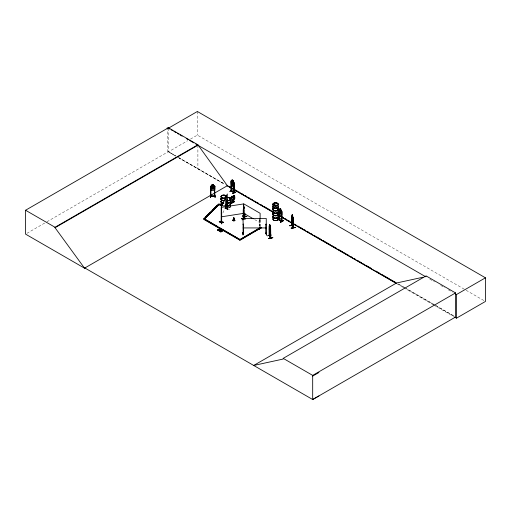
<?xml version="1.0" encoding="UTF-8"?>
<svg xmlns="http://www.w3.org/2000/svg" width="511" height="511" viewBox="0 0 511 511"><rect width="100%" height="100%" fill="white"/><g stroke="black" fill="none" stroke-linecap="round" stroke-linejoin="round"><path stroke-width="0.38" stroke-dasharray="2.56 1.92" d="M225.357 208.673L229.56 209.306M222.873 212.978L225.357 207.626M244.718 208.769L244.68 206.955M227.261 208.827L227.261 209.171M230.57 206.827L228.615 207.964L225.958 207.549A2.708 1.565 0 0 0 230.518 206.846M227.318 208.807L227.81 208.993L227.216 209.338L225.166 208.156M26.93 233.329L46.239 222.176M46.929 221.78L168.4 151.646L175.944 156.002M168.4 128.21L168.4 151.844L187.716 140.697M190.469 139.101L197.367 135.121L465.412 289.878M227.35 209.421L227.318 207.294M244.622 206.252L244.66 208.629M175.841 156.059L167.244 151.115L167.244 130.024M178.595 157.644L223.946 183.724L178.69 157.586M405.498 288.127L397.941 283.777L405.478 288.134M435.046 305.118L406.188 288.517L434.97 305.163M435.73 305.508L454.285 316.181M466.109 290.274L485.45 301.445M429.821 279.14L434.606 281.9M440.757 285.451L444.864 287.821M448.281 289.794L452.382 292.164M435.653 305.552L454.17 316.245M168.4 151.844L175.944 156.2M178.69 157.784L225.549 184.835M397.021 283.835L403.243 287.431M403.939 287.827L432.977 304.594M433.667 304.997L453.717 316.571M254.657 219.596L260.118 222.745M223.032 205.939L225.083 207.121M225.766 207.517L227.81 208.699M225.083 207.415L227.81 208.993M225.166 207.862L227.216 209.044M260.118 219.596L260.118 226.629M260.01 219.858L260.01 226.692M259.837 219.641L259.837 226.469M259.729 218.938L259.729 226.533M244.82 206.974L244.82 208.552M227.472 208.807L227.363 209.395L227.465 207.313M227.216 207.511L227.203 209.401M197.891 145.233L197.891 168.866M197.367 111.487L197.367 135.121M275.563 204.994A2.747 1.584 0 0 1 276.272 205.052M275.563 204.873A2.702 1.559 0 0 1 276.259 204.924M224.425 205.377A2.689 1.552 0 0 1 223.722 205.428M223.722 197.361A2.747 1.584 0 0 1 224.438 197.412M223.722 197.227A2.708 1.565 0 0 1 224.425 197.284M230.244 207.07A2.702 1.559 0 0 1 226.552 207.638M224.431 205.55L223.722 205.601A2.702 1.559 0 0 0 224.425 205.537M229.56 209.312L225.3 208.629L229.56 209.325"/><path stroke-width="0.77" d="M233.827 219.213C233.457 215.425 235.954 222.196 233.24 220.535L233.866 217.967M244.565 216.306L244.68 213.253M244.833 216.46L244.124 217.929M223.479 222.259C216.204 220.509 219.628 222.898 223.486 222.228M233.546 220.682L233.77 218.082L233.24 220.535M269.425 230.059C268.607 225.645 270.332 234.351 270.632 231.004M270.434 231.898L270.619 230.972M271.398 235.06L267.266 235.846M289.807 225.824L293.927 224.84L289.794 225.632M221.927 197.776L221.991 197.482M222.63 197.731L221.883 197.719M222.368 197.706L222.042 197.501M222.566 197.776L222.419 197.412M225.115 195.975L225.523 195.975M225.485 196.007L225.153 196.007L225.415 195.719M225.549 195.943L225.217 195.873M229.292 198.389L229.528 198.127M273.724 205.358L274.426 205.122M274.49 205.416L274.311 205.071M277.269 203.397L276.917 203.544L277.326 203.64M276.924 203.582L277.269 203.525M269.559 235.52L269.246 235.347L270.792 238.005L270.638 228.321M293.007 227.561L293.199 227.235M245.727 218.957C241.409 217.75 239.889 218.644 243.562 218.759M233.105 220.318L233.763 218.012L233.431 219.915L233.808 219.832M233.731 186.694L234.134 185.768M234.102 185.742L233.757 186.745L231.394 185.378L231.081 180.92L232.122 181.066M281.785 214.32L281.44 215.323L279.07 213.956L278.763 209.504L279.836 209.708M280.207 211.337L281.165 210.845L280.526 211.816L281.191 213.579L280.322 211.944C279.887 213.515 278.814 212.289 280.105 211.567L279.479 209.874L280.303 211.413M221.704 222.266L221.263 222.336M218.938 230.812L219.251 229.848L220.56 229.675L219.251 230.046L218.938 230.812L218.944 229.867L217.66 230.071L218.944 229.867M220.931 231.764L221.244 230.998L222.547 230.831L221.244 231.196L220.931 231.962L220.682 231.624L220.931 231.962M217.66 230.071L218.989 229.905L219.296 228.947L219.545 229.292L219.296 228.947M218.989 229.905L219.296 229.145M220.976 230.857C217.954 230.966 221.435 231.841 221.289 230.103L221.289 231.029L222.547 231.023M220.976 231.055L221.289 230.103M212.672 187.103L211.516 186.183L212.404 187.511L211.477 188.898L212.71 187.767C213.317 189.6 214.831 188.929 212.998 187.518L213.898 186.183L212.659 187.09M210.615 189.3L211.043 190.45L214.352 190.488L214.844 189.306L214.844 186.183L214.339 185.768L210.564 186.215L210.589 196.371L210.979 196.345L210.589 195.885M218.689 230.672L218.944 230.065M220.56 229.873L219.296 229.88L219.545 229.094M220.682 231.822L220.937 231.017L219.653 231.029M221.244 231.196L221.538 230.244M227.216 206.751L227.318 199.699L227.363 206.776M221.314 222.093L221.423 212.397M220.439 221.429L221.8 223.837L220.65 221.225M277.237 220.42L280.29 218.651M242.105 219.896L245.184 217.961L242.131 219.743M225.619 207.07L227.318 203.41M242.674 216L246.877 216.658L242.719 215.923M243.983 217.66L244.565 216.402M243.983 217.903L244.66 216.064M244.124 217.68L244.712 216.428M243.274 218.804L244.06 218.855L243.664 218.772M259.69 228.391C259.824 227.171 259.78 229.484 260.118 228.11L259.888 227.995M260.15 228.168L259.837 228.334M210.468 194.87L210.494 197.553L210.276 195.023M231.113 191.082C230.729 189.977 232.205 192.091 234.134 192.807L234.102 182.638M231.055 191.05L231.113 180.9L231.4 180.69L234.134 182.644M242.789 232.46L243.038 234.779M242.993 232.435L243 234.951M281.785 211.222L281.817 221.384L278.75 219.647L278.949 219.225M279.191 219.749L278.885 210.117L278.993 219.794M281.772 221.391C282.813 220.458 275.225 217.903 281.817 221.046M230.097 198.881L231.739 196.307L233.042 196.486L232.269 196.633L230.819 198.856L230.704 200.095L231.643 200.638L232.767 199.98L234.217 197.757L233.968 197.067M233.048 196.543L233.795 195.272C236.235 196.505 233.648 198.709 232.326 196.115L231.739 196.307M233.993 197.086L234.741 195.879L233.814 195.291M234.76 198.051L232.703 201.264L234.785 198.064L234.683 197.425L234.785 198.064M230.359 198.983L232.326 196.537L230.193 199.807M230.001 199.699L232.064 196.365M230.116 199.75L232.326 196.537M231.106 203.027L234.523 197.789M222.515 197.738L222.291 197.45M277.077 203.365L277.154 203.333M244.718 213.496L244.775 216.632M243.236 219.027L243.619 219.123L243.619 203.921L221.25 207.383L221.301 222.687L221.665 222.604L221.665 213.151L221.289 213.208M243.198 219.187L243.626 218.893M269.546 226.418L269.284 226.232L269.38 235.916L269.438 225.421M244.737 216.645L244.577 213.477M243.53 233.514L243.044 233.418M243.485 224.22L243.089 224.22L243.485 224.22L243.53 233.763L243.07 233.655M210.494 196.256L210.89 196.243M214.837 196.345L214.358 196.345L214.448 195.885M217.52 226.584L203.838 218.567L218.312 204.093L221.755 205.895M205.505 217.194L210.519 212.18M212.186 210.513L217.194 205.499M253.194 231.956L239.416 239.915L260.08 227.682L260.68 228.027L240.01 240.259L203.972 219.449L219.04 204.336L219.621 203.972L222.355 205.55M203.972 219.449L219.04 204.63L219.621 204.266L222.355 205.844M270.485 237.832L270.619 237.404M210.615 186.228L212.039 185.806L212.039 184.643L213.368 184.675L213.368 185.838L214.083 186.221L214.083 188.393L213.368 189.326L212.039 189.326L211.324 188.393L211.324 186.221L212.039 185.838M232.703 201.264L231.566 202.228L230.384 201.545M274.464 205.365L274.024 205.473L274.062 205.032M243.044 233.329L243.485 233.329M243.044 233.674L243.472 233.77M243.485 233.418L243.089 233.329L243.517 233.776M265.809 233.521L266.295 233.329L265.822 233.776L265.854 224.22L266.25 224.31L265.854 224.22M266.237 233.425L265.809 233.418M210.538 196.256L214.837 196.256M214.403 195.911L214.837 195.911M214.837 196L210.494 196M233.821 218.108L234.575 220.465M270.479 237.775L270.619 227.868L270.185 225.523L270.121 230.199L269.482 228.149M291.877 225.67L292.075 220.145M243.868 218.906L243.741 209.587L243.242 209.727L243.236 219.27L243.658 219.206M259.729 218.938L260.118 219.04M259.837 227.989L260.01 228.551L259.856 227.989M261.645 227.478L258.572 229.433M261.664 227.65L258.598 229.42M84.903 268L84.571 268.198L25.55 234.121L25.55 210.245L168.4 127.769L197.891 144.792L227.382 185.697L272.868 211.956M168.4 127.769L168.4 128.21L197.367 111.487L485.45 277.812L485.45 301.445L456.483 318.168L454.413 316.967M25.55 210.245L55.041 227.267L197.891 144.792M318.941 395.948L312.687 399.513L84.864 267.981L84.526 268.173L55.041 227.708L197.891 145.233M232.122 179.981L233.131 180.485L233.131 181.648L233.783 182.025M231.477 184.062L231.362 191.235L231.477 181.699M84.526 268.173L227.714 185.506M234.057 192.781L233.929 183.11L234.242 192.743L231.17 190.973M234.21 183.27L233.827 183.174M232.652 190.118L229.58 191.695M233.795 192.366L234.134 192.462M232.671 193.477L235.89 191.964L232.677 193.643M230.653 203.059L230.959 202.88C229.669 204.879 232.799 201.04 234.287 201.213L234.287 201.794L230.87 203.768M229.924 201.928L231.247 202.688L234.287 201.213M234.287 201.794L231.247 203.269L231.247 202.688M235.232 220.305L233.821 221.097L232.511 220.305L233.821 219.526L232.511 220.337M278.763 209.504L278.949 219.57M280.807 209.069L281.248 213.119L280.743 213.758L279.804 213.215L279.3 211.995L279.804 208.488L280.807 209.069L280.807 210.232L281.817 211.222L281.817 214.345M281.612 214.844L281.504 221.244L281.612 211.695M279.07 213.956L278.827 212.614M254.567 231.164L259.39 228.379M203.972 219.155L240.01 239.959L260.68 228.027M283.426 220.305C273.813 226.028 290.114 216.836 280.507 222.336M283.433 220.452L280.373 222.24M253.379 365.659L396.568 282.985L422.948 277.249M253.712 365.461L283.203 359.048L283.203 358.364L426.053 275.889L455.544 292.912L455.544 317.037L312.687 399.513L312.687 375.387L455.544 292.912M426.053 276.572L425.72 276.77L195.834 144.045M455.116 293.742L456.483 294.534L485.45 277.812M312.687 376.077L318.941 372.513M221.678 222.624L221.57 216.21M273.998 205.167L274.535 205.23M292.235 215.763L292.266 214.531L292.873 217.271L292.65 219.986L292.011 217.935L292.266 215.693M292.714 215.31L292.222 214.537M291.953 215.993L291.947 225.709M293.161 217.66L293.161 227.829L293.161 217.66L291.915 215.169L291.781 225.504L293.122 227.797M292.995 227.619L293.167 218.108L293.301 227.797L293.122 227.472M291.953 219.845C291.142 215.438 292.899 224.061 293.161 220.79M292.088 225.683L291.794 225.102L293.148 227.286M289.788 225.766L293.857 224.891M291.174 228.027L295.301 227.254M291.181 228.193L295.301 227.389M295.364 227.542L291.244 228.328M270.67 237.449L270.466 237.832M270.479 237.532L269.252 235.718L269.303 225.581L269.252 235.718L270.619 238.017L270.632 227.88L269.393 225.434M268.716 238.554C276.406 237.506 271.616 236.893 268.709 238.516M278.853 219.206L279.198 219.391L278.738 219.283M278.853 219.551L281.931 221.314L281.887 211.854L281.504 211.752M221.25 222.579L221.576 222.515M221.25 216.836L243.619 213.374M220.56 229.675L219.296 229.88M221.289 230.831L222.547 230.831M219.653 231.228L220.937 231.017M217.66 229.88L218.989 229.707M265.835 233.316L266.282 233.776L266.25 218.478L243.089 218.478L243.089 233.674M265.835 233.661L266.205 233.648M210.954 196.365L210.934 186.802L210.538 186.802M214.448 196.243L214.78 196.25M221.301 222.342L221.627 222.176M221.34 222.668L221.32 206.872L227.318 193.956L227.318 206.533M231.253 190.999L231.093 181.597L231.374 181.756M234.083 192.788L233.993 192.219M278.885 219.57L278.885 210.117M266.308 234.971L266.282 232.467L266.55 234.971M213.368 185.806L214.844 186.208M214.792 186.802L214.403 186.802L214.416 196.352M210.538 186.892L210.934 186.892M214.403 186.892L214.792 186.892M210.979 196.096L214.358 196.096M243.089 227.932L266.25 227.932M274.126 205.537L273.787 205.365M246.922 216.581L242.661 216.07M245.025 218.995L241.524 218.497L243.619 218.778M291.953 225.447L293.295 227.746M221.755 206.189L218.312 204.093M203.838 218.567L240.01 239.57L218.88 227.369M266.288 232.269L266.365 234.945M214.875 195.017L215.08 197.553L214.869 194.87M231.311 190.865L231.055 190.705M234.095 192.462L231.406 190.986L234.21 192.372M234.198 219.877L234.645 220.241M244.833 216.402L244.82 213.279M243.913 209.804L243.242 209.727M168.4 128.21L169.773 129.002M171.147 129.794L172.52 130.586M173.887 131.378L175.944 132.566M177.317 133.358L178.69 134.15M180.064 134.942L182.12 136.13M186.234 138.507L188.291 139.695M189.664 140.487L193.778 142.856M233.131 180.485L232.09 179.923L232.122 181.15L231.617 181.245L231.617 183.417L232.122 184.637L233.061 185.18L233.565 184.541L233.093 180.504M279.095 209.318L281.753 211.241M231.451 185.333L233.763 186.668M229.094 186.298L233.917 189.083M235.296 189.881L237.366 191.076M238.739 191.868L240.119 192.666M241.499 193.458L243.568 194.653M244.948 195.451L246.321 196.25M247.701 197.042L249.77 198.236M251.15 199.035L252.523 199.827M254.593 201.021L255.973 201.819M257.352 202.612L258.726 203.41M260.795 204.604L262.175 205.396M263.555 206.195L271.137 210.57M278.712 214.946L283.541 217.731M284.914 218.529L286.984 219.724M288.364 220.516L289.743 221.314M291.123 222.113L293.186 223.301M294.566 224.099L295.946 224.897M298.009 226.086L299.389 226.884M300.768 227.682L302.838 228.877M304.217 229.669L305.591 230.467M306.97 231.259L309.04 232.454M310.42 233.252L311.793 234.044M313.863 235.239L315.242 236.037M316.622 236.829L321.445 239.614M322.824 240.413L330.406 244.788M331.78 245.587L336.608 248.372M337.982 249.164L342.811 251.955M344.184 252.747L346.254 253.941M347.633 254.74L349.013 255.532M350.393 256.33L352.456 257.525M353.836 258.317L355.215 259.115M357.278 260.31L358.658 261.102M360.038 261.9L361.418 262.692M363.487 263.887L364.86 264.685M366.24 265.477L371.063 268.269M375.892 271.054L380.024 273.436M381.404 274.235L389.676 279.006M391.049 279.804L395.878 282.589M278.38 215.144L396.229 283.183M226.929 185.634L273.257 212.378M278.099 215.176L396.332 283.439M280.162 218.599L277.262 220.273M243.741 213.291L253.296 218.81M260.68 228.328L260.08 227.682M283.203 358.364L312.687 375.387M233.84 192.653L233.929 183.11M234.792 197.961L231.374 203.193M291.922 219.832L293.007 221.678M269.782 225.14L270.051 225.607M269.782 225.53L270.051 225.996M220.624 221.244L221.8 223.837L220.592 221.404M210.564 189.306L211.005 190.462M234.504 220.024L233.974 217.999L234.108 219.238M233.942 218.101L234.319 220.643M233.885 218.114L233.942 220.72M456.483 294.534L456.483 318.168M260.118 218.81L260.118 213.291L243.741 203.838L243.651 219.13M244.022 209.746L244.054 218.97M243.804 218.695L243.792 219.047M234.044 201.072L234.044 201.653M232.154 179.961L232.154 181.13M226.392 195.956L226.392 205.409M225.357 198.172L225.357 206.84M214.792 186.196L214.748 196.371M213.413 185.8L213.413 184.605L211.988 184.605L211.988 185.8M167.244 127.68L167.244 129.245M55.041 227.267L55.041 227.708M278.214 208.916A2.747 1.584 0 0 1 275.205 210.896A2.747 1.584 0 0 1 273.187 208.533M278.176 209.069A2.708 1.565 0 0 1 275.212 211.024A2.708 1.565 0 0 1 273.219 208.692M278.182 211.164A2.715 1.565 0 0 1 275.205 213.125A2.715 1.565 0 0 1 273.213 210.788M278.182 211.279A2.715 1.565 0 0 1 275.205 213.24A2.715 1.565 0 0 1 273.213 210.902M278.214 206.303A2.747 1.584 0 0 1 275.205 208.29A2.747 1.584 0 0 1 273.187 205.92M273.621 205.594A2.747 1.584 0 0 1 274.854 205.186M278.176 208.635A2.702 1.559 0 0 1 275.212 210.583A2.702 1.559 0 0 1 273.219 208.258M278.176 206.463A2.708 1.565 0 0 1 275.212 208.418A2.708 1.565 0 0 1 273.219 206.086M273.647 205.761A2.708 1.565 0 0 1 274.209 205.511M278.214 208.782A2.747 1.584 0 0 1 275.205 210.762A2.747 1.584 0 0 1 273.187 208.399M278.214 206.169A2.747 1.584 0 0 1 275.205 208.156A2.747 1.584 0 0 1 273.187 205.786M273.621 205.46A2.747 1.584 0 0 1 274.854 205.052M278.176 206.029A2.702 1.559 0 0 1 275.212 207.977A2.702 1.559 0 0 1 273.219 205.652M273.653 205.326A2.702 1.559 0 0 1 274.861 204.924M278.214 216.351A2.747 1.584 0 0 1 275.205 218.331A2.747 1.584 0 0 1 273.187 215.968M278.176 216.504A2.708 1.565 0 0 1 275.212 218.459A2.708 1.565 0 0 1 273.219 216.127M278.182 218.599A2.715 1.565 0 0 1 275.205 220.56A2.715 1.565 0 0 1 273.213 218.223M278.265 211.899A2.702 1.559 0 0 1 274.861 213.406A2.702 1.559 0 0 1 273.219 211.12M278.176 218.682A2.708 1.565 0 0 1 275.212 220.637A2.708 1.565 0 0 1 273.219 218.306M278.182 211.356A2.715 1.565 0 0 1 275.205 213.317A2.715 1.565 0 0 1 273.213 210.979M278.214 213.739A2.747 1.584 0 0 1 275.205 215.725A2.747 1.584 0 0 1 273.187 213.355M278.176 216.07A2.702 1.559 0 0 1 275.212 218.018A2.702 1.559 0 0 1 273.219 215.693M278.176 213.898A2.708 1.565 0 0 1 275.212 215.853A2.708 1.565 0 0 1 273.219 213.521M278.214 216.217A2.747 1.584 0 0 1 275.205 218.197A2.747 1.584 0 0 1 273.187 215.834M278.214 213.604A2.747 1.584 0 0 1 275.205 215.591A2.747 1.584 0 0 1 273.187 213.221M278.176 213.464A2.702 1.559 0 0 1 275.212 215.412A2.702 1.559 0 0 1 273.219 213.087M223.722 203.269A2.747 1.584 0 0 1 221.346 200.893M226.073 197.399A2.708 1.565 0 0 1 221.506 197.514A2.708 1.565 0 0 1 223.256 195.074A2.708 1.565 0 0 1 226.341 197.022M223.722 203.397A2.702 1.559 0 0 1 221.384 201.059M222.368 205.294A2.715 1.565 0 0 1 221.378 203.154M226.066 197.61A2.702 1.559 0 0 1 221.653 197.834A2.702 1.559 0 0 1 222.802 195.362A2.702 1.559 0 0 1 226.43 196.831M222.368 205.384A2.715 1.565 0 0 1 221.378 203.244M226.073 197.482A2.715 1.565 0 0 1 221.506 197.597A2.715 1.565 0 0 1 223.256 195.157A2.715 1.565 0 0 1 226.347 197.105M224.438 200.612A2.747 1.584 0 0 1 221.544 200.044A2.747 1.584 0 0 1 221.346 198.287M223.722 202.963A2.702 1.559 0 0 1 221.384 200.619M224.425 200.74A2.708 1.565 0 0 1 221.576 200.184A2.708 1.565 0 0 1 221.378 198.447M223.722 203.135A2.747 1.584 0 0 1 221.346 200.759M224.438 200.478A2.747 1.584 0 0 1 221.544 199.91A2.747 1.584 0 0 1 221.346 198.153M224.425 200.299A2.702 1.559 0 0 1 221.582 199.744A2.702 1.559 0 0 1 221.384 198.013M227.203 197.501A2.708 1.565 0 0 1 230.614 199.015A2.708 1.565 0 0 1 227.203 200.523M225.198 199.015A2.708 1.565 0 0 1 225.562 198.236M227.21 197.738A2.689 1.552 0 0 1 230.595 199.239A2.689 1.552 0 0 1 227.21 200.74M225.306 198.836A2.689 1.552 0 0 1 225.575 198.466M227.203 197.591A2.715 1.565 0 0 1 230.614 199.105A2.715 1.565 0 0 1 227.203 200.612M225.191 199.105A2.715 1.565 0 0 1 225.555 198.319M230.282 203.174A2.747 1.584 0 0 1 229.573 205.224A2.747 1.584 0 0 1 225.964 205.083M230.25 200.861A2.708 1.565 0 0 1 230.052 202.592A2.708 1.565 0 0 1 227.203 203.154M230.25 203.033A2.708 1.565 0 0 1 229.554 205.052A2.708 1.565 0 0 1 225.99 204.917M230.25 203.467A2.708 1.565 0 0 1 229.554 205.492A2.708 1.565 0 0 1 225.99 205.358M230.282 203.308A2.747 1.584 0 0 1 229.573 205.358A2.747 1.584 0 0 1 225.964 205.224M230.282 200.568A2.747 1.584 0 0 1 230.084 202.324A2.747 1.584 0 0 1 227.191 202.886M230.25 200.421A2.708 1.565 0 0 1 230.052 202.158A2.708 1.565 0 0 1 227.203 202.714M230.282 200.702A2.747 1.584 0 0 1 230.084 202.458A2.747 1.584 0 0 1 227.191 203.02M230.257 205.563A2.715 1.565 0 0 1 230.614 206.348M230.257 205.652A2.715 1.565 0 0 1 230.525 206.029M219.276 221.755L223.486 222.419L219.276 221.755M270.37 230.071L270.357 227.421L270.204 227.127L269.968 227.772L269.604 226.066L269.591 228.756L269.98 228.302L270.345 230.091M292.892 219.858L292.88 217.207L292.733 216.913L292.496 217.558L292.132 215.853L292.12 218.542L292.503 218.088L292.867 219.877M233.521 184.956L232.639 183.366C232.237 184.969 231.106 183.685 232.428 182.983L231.796 181.29L232.626 182.836C232.99 181.296 234.191 182.612 232.844 183.232L233.521 184.956M232.773 196.92L231.323 199.143L232.262 199.686L233.712 197.463L232.773 196.92M233.84 195.63L233.584 196.026L234.191 196.377L234.447 195.981L233.84 195.63M269.738 224.744L269.706 225.977L269.738 224.744L270.185 225.523L269.693 224.751M272.772 237.602L268.652 238.413L272.778 237.621M213.132 184.867L212.276 184.867L212.276 185.257L213.132 185.257L213.132 184.867M213.368 186.221L212.039 186.221L212.039 188.393L213.368 188.393L213.368 186.221M232.895 180.626L232.288 180.274L232.895 181.009L232.895 180.626M280.577 209.203L279.971 208.852L280.577 209.593L280.577 209.203M233.061 182.076L232.122 181.533L232.122 183.705L233.061 184.247L233.061 182.076M280.743 210.66L279.804 210.117L279.804 212.289L280.743 212.832L280.743 210.66M292.579 215.393L292.311 214.927L292.579 215.783L292.579 215.393M292.65 216.881L292.235 216.153L292.65 219.053L292.65 216.881M270.121 227.095L269.706 226.367L270.121 229.267L270.121 227.095M274.203 205.69A2.715 1.565 0 0 0 278.278 204.336A2.715 1.565 0 0 0 274.203 202.982A2.715 1.565 0 0 0 274.203 205.69M274.209 205.818A2.702 1.559 0 0 0 278.265 204.464A2.696 1.559 0 0 0 274.215 203.11A2.702 1.559 0 0 0 274.209 205.818A2.696 1.559 0 0 0 278.259 204.464A2.702 1.559 0 0 0 274.209 203.116A2.696 1.559 0 0 0 274.215 205.812"/></g></svg>
